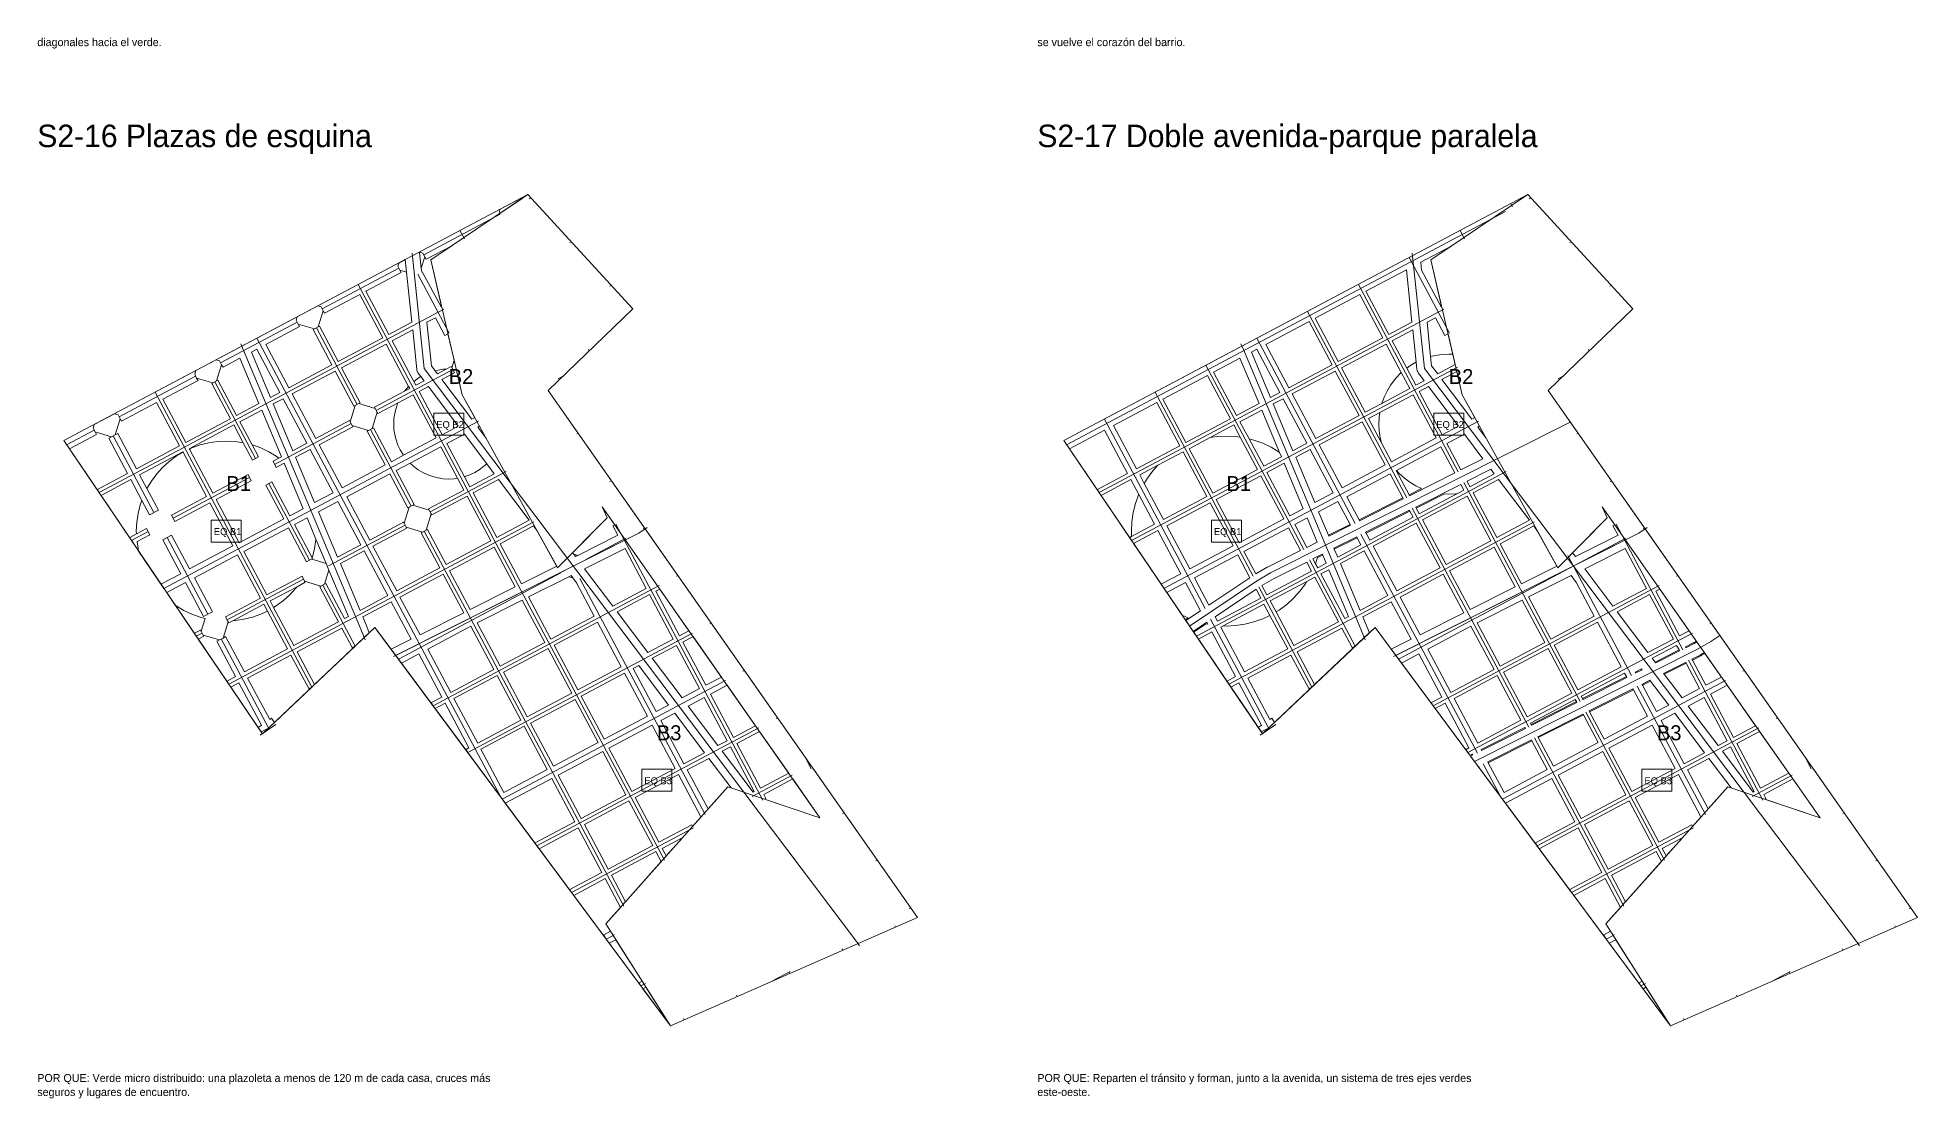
# Model space of a CAD drawing. Header units: metres. Extents: x 3873 to 16340, y -5213 to 3289.
# Drawn here: x 6581 to 10340, y -5213 to -3091 of the extents above; entities that cross this region are included whole.
import ezdxf

# ---------------------------------------------------------------- set-up
doc = ezdxf.new("R2010")
doc.units = ezdxf.units.M
for name, color, linetype, lineweight, plot in [('EQUIPAMIENTO', 5, 'Continuous', 0, False), ('LIMITE-INTERVENCION', 30, 'Continuous', 0, False), ('MANZANAS-PROPUESTAS', 33, 'Continuous', 0, False), ('SECTORES', 1, 'Continuous', 0, False), ('TEXTO', 7, 'Continuous', 0, False), ('VERDE-OBLIGATORIO', 3, 'Continuous', 0, False), ('VERDE-PROPUESTO', 82, 'Continuous', 0, False), ('VIA-BOULEVARD', 30, 'Continuous', 0, False), ('VIA-PRIMARIA', 1, 'Continuous', 0, False), ('VIA-SECUNDARIA', 8, 'Continuous', 0, False), ('VIA-TERCIARIA', 9, 'Continuous', 0, False)]:
    doc.layers.add(name, color=color, linetype=linetype, lineweight=lineweight, plot=plot)

msp = doc.modelspace()

# ---------------------------------------------------------------- linework, layer by layer
at = {"layer": 'EQUIPAMIENTO'}
for points in [[(7372.8, -3885.9), (7432.8, -3885.9), (7432.8, -3841.9), (7372.8, -3841.9), (7372.8, -3885.9)], [(9372.8, -3885.9), (9432.8, -3885.9), (9432.8, -3841.9), (9372.8, -3841.9), (9372.8, -3885.9)], [(6928, -4100), (6988, -4100), (6988, -4056), (6928, -4056), (6928, -4100)], [(8928, -4100), (8988, -4100), (8988, -4056), (8928, -4056), (8928, -4100)], [(7789.1, -4598.5), (7849.1, -4598.5), (7849.1, -4554.5), (7789.1, -4554.5), (7789.1, -4598.5)], [(9789.1, -4598.5), (9849.1, -4598.5), (9849.1, -4554.5), (9789.1, -4554.5), (9789.1, -4598.5)]]:
    msp.add_lwpolyline(points, close=True, dxfattribs=at)
at = {"layer": 'LIMITE-INTERVENCION'}
for points in [[(6633, -3897), (7561, -3405), (7771.2, -3633.6), (7601.5, -3796.8), (8340, -4851), (7846.2, -5067.6), (7255.3, -4270.6), (7030.2, -4483.5), (6633, -3897)], [(8633, -3897), (9561, -3405), (9771.2, -3633.6), (9601.5, -3796.8), (10340, -4851), (9846.2, -5067.6), (9255.3, -4270.6), (9030.2, -4483.5), (8633, -3897)]]:
    msp.add_lwpolyline(points, close=True, dxfattribs=at)
at = {"layer": 'MANZANAS-PROPUESTAS'}
for points in [[(7357.5, -3534.3), (7408.7, -3507.1), (7366.7, -3535.3), (7388.5, -3628.9), (7387.4, -3629.4), (7350, -3559.1), (7348.7, -3559.8), (7347.8, -3552.1), (7354.8, -3529.2), (7357.5, -3534.3)], [(9387.4, -3629.4), (9348.2, -3555.8), (9346.6, -3540.2), (9408.7, -3507.1), (9366.7, -3535.3), (9388.5, -3628.9), (9387.4, -3629.4)], [(7329.1, -3660.4), (7283.2, -3684.8), (7237.2, -3598.3), (7307.6, -3560.9), (7304.9, -3555.8), (7318.5, -3560), (7329.1, -3660.4)], [(9329.1, -3660.4), (9283.2, -3684.8), (9237.2, -3598.3), (9318, -3555.4), (9329.1, -3660.4)], [(7154.5, -3642.3), (7224.9, -3604.9), (7270.9, -3691.4), (7181.7, -3738.8), (7144.3, -3668.4), (7141.8, -3669.7), (7151.8, -3637.2), (7154.5, -3642.3)], [(9270.9, -3691.4), (9181.7, -3738.8), (9135.7, -3652.3), (9224.9, -3604.9), (9270.9, -3691.4)], [(7131.9, -3675), (7169.3, -3745.4), (7082.8, -3791.4), (7036.8, -3704.9), (7104.5, -3668.9), (7101.8, -3663.8), (7134.3, -3673.7), (7131.9, -3675)], [(7339.1, -3754.6), (7339.3, -3755.9), (7339.6, -3757.2), (7340, -3758.5), (7340.6, -3759.7), (7341.3, -3760.9), (7342, -3762), (7347.3, -3769), (7341.7, -3772.4), (7333.1, -3778.7), (7289.8, -3697.2), (7330.7, -3675.4), (7339.1, -3754.6)], [(7407.6, -3749), (7397.9, -3754.1), (7392, -3754.4), (7381.4, -3756), (7376, -3757.3), (7368.5, -3747.3), (7359.3, -3660.3), (7376.3, -3651.2), (7395.2, -3686.6), (7401.3, -3683.4), (7413.6, -3736.1), (7408.9, -3751.4), (7407.6, -3749)], [(9123.3, -3658.9), (9169.3, -3745.4), (9082.8, -3791.4), (9036.8, -3704.9), (9123.3, -3658.9)], [(9337.5, -3740), (9336.8, -3740.4), (9325, -3747.4), (9318.9, -3752), (9289.8, -3697.2), (9330.7, -3675.4), (9337.5, -3740)], [(9359.3, -3660.3), (9376.3, -3651.2), (9395.2, -3686.6), (9401.3, -3683.4), (9410.8, -3724.2), (9402.8, -3723.9), (9389.1, -3724.5), (9375.5, -3726.5), (9366.5, -3728.8), (9359.3, -3660.3)], [(7008.2, -3720.1), (7019.1, -3714.3), (7065.1, -3800.8), (7046.4, -3810.8), (7008.2, -3720.1)], [(7225.7, -3821.6), (7188.3, -3751.2), (7277.4, -3703.8), (7322.6, -3788.7), (7317.8, -3794.1), (7314.5, -3798.4), (7254.5, -3830.4), (7255.8, -3832.8), (7223.2, -3822.9), (7225.7, -3821.6)], [(9008.2, -3720.1), (9019.1, -3714.3), (9065.1, -3800.8), (9046.4, -3810.8), (9008.2, -3720.1)], [(9235.7, -3840.4), (9188.3, -3751.2), (9277.4, -3703.8), (9307.9, -3761.1), (9303.8, -3764.9), (9294.6, -3775), (9286.4, -3786.1), (9279.3, -3797.9), (9273.5, -3810.3), (9269.1, -3822.6), (9235.7, -3840.4)], [(6951.4, -3750.3), (6985.2, -3732.3), (7023.3, -3823), (6978.6, -3846.8), (6941.2, -3776.4), (6938.7, -3777.7), (6948.7, -3745.2), (6951.4, -3750.3)], [(7089.4, -3803.8), (7175.9, -3757.8), (7213.3, -3828.2), (7215.8, -3826.9), (7205.8, -3859.4), (7204.5, -3856.9), (7136.8, -3893), (7089.4, -3803.8)], [(8932.6, -3760.3), (8985.2, -3732.3), (9023.3, -3823), (8978.6, -3846.8), (8932.6, -3760.3)], [(9136.8, -3893), (9089.4, -3803.8), (9175.9, -3757.8), (9223.3, -3846.9), (9136.8, -3893)], [(6928.8, -3783), (6966.2, -3853.4), (6877.1, -3900.8), (6831.1, -3814.3), (6901.4, -3776.8), (6898.7, -3771.8), (6931.3, -3781.7), (6928.8, -3783)], [(8831.1, -3814.3), (8920.2, -3766.9), (8966.2, -3853.4), (8877.1, -3900.8), (8831.1, -3814.3)], [(6748.3, -3858.3), (6818.7, -3820.8), (6864.7, -3907.4), (6778.2, -3953.4), (6740.8, -3883), (6735.7, -3885.7), (6745.6, -3853.2), (6748.3, -3858.3)], [(7051.8, -3823.7), (7071.7, -3813.2), (7119.1, -3902.3), (7091.1, -3917.2), (7051.8, -3823.7)], [(7261, -3842.7), (7301.4, -3821.3), (7301.2, -3821.8), (7297.5, -3831.9), (7294.9, -3842.4), (7293.3, -3853.1), (7292.8, -3863.9), (7293.3, -3874.6), (7294.9, -3885.3), (7297.5, -3895.8), (7301.2, -3905.9), (7305.8, -3915.7), (7311.4, -3925), (7312.4, -3926.4), (7288.3, -3939.3), (7252.2, -3871.5), (7249.8, -3872.8), (7259.7, -3840.3), (7261, -3842.7)], [(8732.2, -3866.9), (8818.7, -3820.8), (8864.7, -3907.4), (8778.2, -3953.4), (8732.2, -3866.9)], [(9051.8, -3823.7), (9071.7, -3813.2), (9119.1, -3902.3), (9091.1, -3917.2), (9051.8, -3823.7)], [(6883.6, -3913.2), (6972.8, -3865.7), (6991.7, -3901.2), (6975.7, -3898.8), (6958, -3898), (6940.4, -3898.8), (6922.9, -3901.4), (6905.8, -3905.7), (6889.1, -3911.7), (6884.1, -3914.1), (6883.6, -3913.2)], [(6985.2, -3859.2), (7028.8, -3836), (7068.1, -3929.5), (7063.1, -3932.1), (7058, -3928.3), (7042.9, -3919.2), (7026.9, -3911.7), (7010.3, -3905.7), (7009.9, -3905.6), (6985.2, -3859.2)], [(7239.9, -3878.1), (7275.9, -3945.8), (7189.4, -3991.8), (7143.4, -3905.3), (7211.1, -3869.3), (7209.8, -3866.9), (7242.3, -3876.8), (7239.9, -3878.1)], [(8972.8, -3865.7), (8985.9, -3890.3), (8976.6, -3888.9), (8958, -3888), (8939.4, -3888.9), (8925.4, -3891), (8972.8, -3865.7)], [(8985.2, -3859.2), (9028.8, -3836), (9064.3, -3920.5), (9063.6, -3920), (9047.6, -3910.4), (9030.7, -3902.4), (9013.2, -3896.2), (9003.6, -3893.8), (8985.2, -3859.2)], [(9229.9, -3859.3), (9275.9, -3945.8), (9189.4, -3991.8), (9143.4, -3905.3), (9229.9, -3859.3)], [(9264.9, -3840.7), (9263.5, -3850.1), (9262.8, -3863.9), (9263.5, -3877.6), (9265.5, -3891.2), (9268, -3901.2), (9242.2, -3852.7), (9264.9, -3840.7)], [(6723.1, -3892.4), (6760.5, -3962.8), (6700.2, -3994.9), (6703.5, -4001), (6644.2, -3913.6), (6698.4, -3884.8), (6695.7, -3879.7), (6728.2, -3889.7), (6723.1, -3892.4)], [(8714.5, -3876.2), (8760.5, -3962.8), (8700.2, -3994.9), (8703.5, -4001), (8644.2, -3913.6), (8714.5, -3876.2)], [(6784.7, -3965.7), (6871.3, -3919.7), (6871.5, -3920.2), (6858, -3928.3), (6843.8, -3938.8), (6830.7, -3950.7), (6818.9, -3963.8), (6808.4, -3978), (6799.3, -3993.1), (6784.7, -3965.7)], [(7125.7, -3914.7), (7171.7, -4001.2), (7134.7, -4020.9), (7096.6, -3930.2), (7125.7, -3914.7)], [(7333.7, -4024.7), (7297.6, -3956.9), (7325.5, -3942.1), (7333, -3948.9), (7341.7, -3955.3), (7351, -3960.9), (7360.7, -3965.5), (7370.9, -3969.1), (7381.4, -3971.7), (7392, -3973.3), (7402.8, -3973.9), (7413.6, -3973.3), (7420.2, -3972.3), (7432.8, -3996), (7362.4, -4033.5), (7363.7, -4035.9), (7331.2, -4026), (7333.7, -4024.7)], [(7493.9, -3963.5), (7445.2, -3989.5), (7434.4, -3969.2), (7434.7, -3969.1), (7444.9, -3965.5), (7454.7, -3960.9), (7463.9, -3955.3), (7472.6, -3948.9), (7478.7, -3943.3), (7493.9, -3963.5)], [(8784.7, -3965.7), (8821.2, -3946.4), (8811.1, -3957.4), (8800, -3972.4), (8793.8, -3982.8), (8784.7, -3965.7)], [(9125.7, -3914.7), (9171.7, -4001.2), (9134.7, -4020.9), (9096.6, -3930.2), (9125.7, -3914.7)], [(6765, -4090.6), (6768.3, -4096.8), (6707.4, -4006.9), (6767.1, -3975.1), (6789.1, -4016.5), (6785.8, -4025.7), (6781.5, -4042.9), (6778.9, -4060.3), (6778, -4078), (6778.3, -4083.6), (6765, -4090.6)], [(7285.3, -3963.5), (7321.3, -4031.2), (7323.7, -4029.9), (7313.8, -4062.4), (7312.5, -4060), (7244.8, -4096), (7198.8, -4009.5), (7285.3, -3963.5)], [(7502.5, -3974.9), (7564, -4056.5), (7499.2, -4091), (7451.8, -4001.8), (7502.5, -3974.9)], [(8767.1, -3975.1), (8782.8, -4004.6), (8782.5, -4005.3), (8776.2, -4022.8), (8771.7, -4040.9), (8768.9, -4059.4), (8768, -4078), (8768.5, -4088.7), (8765, -4090.6), (8768.3, -4096.8), (8707.4, -4006.9), (8767.1, -3975.1)], [(9285.3, -3963.5), (9310.9, -4011.7), (9223.4, -4055.8), (9198.8, -4009.5), (9285.3, -3963.5)], [(9298.2, -3956.6), (9303.8, -3962.8), (9314, -3972.1), (9325, -3980.3), (9336.8, -3987.3), (9348.4, -3992.8), (9323.4, -4005.4), (9297.6, -3956.9), (9298.2, -3956.6)], [(9564, -4056.5), (9499.2, -4091), (9451.8, -4001.8), (9502.5, -3974.9), (9564, -4056.5)], [(7181.1, -4018.9), (7227.1, -4105.4), (7180.6, -4130.1), (7142.5, -4039.4), (7181.1, -4018.9)], [(7369, -4045.8), (7439.4, -4008.4), (7486.8, -4097.6), (7397.6, -4145), (7360.2, -4074.6), (7357.8, -4075.9), (7367.7, -4043.4), (7369, -4045.8)], [(9181.1, -4018.9), (9205.5, -4064.8), (9162.3, -4086.5), (9142.5, -4039.4), (9181.1, -4018.9)], [(9343.7, -4043.5), (9337.5, -4031.9), (9394.1, -4003.4), (9402.8, -4003.9), (9416.5, -4003.2), (9420.5, -4002.6), (9343.7, -4043.5)], [(9486.8, -4097.6), (9397.6, -4145), (9350.2, -4055.8), (9439.4, -4008.4), (9486.8, -4097.6)], [(7731.2, -4067.2), (7741.3, -4086.2), (7660.8, -4126.7), (7652.7, -4124.2), (7650.4, -4121.2), (7719.7, -4051.3), (7709.6, -4029.5), (7734.7, -4065.3), (7731.2, -4067.2)], [(9244.8, -4096), (9237.4, -4082.3), (9325, -4038.2), (9331.3, -4050), (9244.8, -4096)], [(9731.2, -4067.2), (9741.3, -4086.2), (9656.3, -4129), (9650.4, -4121.2), (9719.7, -4051.3), (9709.6, -4029.5), (9734.7, -4065.3), (9731.2, -4067.2)], [(7130.6, -4132.6), (7129.9, -4131.3), (7130.3, -4130.2), (7134.6, -4113.1), (7137.2, -4095.6), (7137.2, -4094), (7157.8, -4143), (7128.9, -4134.2), (7129.1, -4133.4), (7130.6, -4132.6)], [(7347.9, -4081.2), (7385.3, -4151.6), (7298.8, -4197.6), (7251.3, -4108.4), (7319.1, -4072.4), (7317.8, -4069.9), (7350.3, -4079.9), (7347.9, -4081.2)], [(7579.8, -4077.5), (7618.7, -4147.9), (7548.3, -4183.3), (7505.8, -4103.4), (7572.6, -4067.8), (7579.8, -4077.5)], [(9227.1, -4105.4), (9180.6, -4130.1), (9173.9, -4114.2), (9219.6, -4091.3), (9227.1, -4105.4)], [(9298.8, -4197.6), (9251.3, -4108.4), (9337.9, -4062.4), (9385.3, -4151.6), (9298.8, -4197.6)], [(9579.8, -4077.5), (9618.7, -4147.9), (9548.3, -4183.3), (9505.8, -4103.4), (9572.6, -4067.8), (9579.8, -4077.5)], [(7281.1, -4207), (7225.4, -4236.6), (7186.1, -4143.1), (7233.7, -4117.8), (7281.1, -4207)], [(7535.8, -4189.6), (7445.5, -4235), (7404.2, -4157.4), (7493.4, -4109.9), (7535.8, -4189.6)], [(7797.9, -4192.7), (7731.1, -4228.2), (7674.6, -4153.3), (7755.4, -4112.7), (7797.9, -4192.7)], [(9140.6, -4151.4), (9136.2, -4143.2), (9139.8, -4133.1), (9140.3, -4131.1), (9150.7, -4125.9), (9157.6, -4142.4), (9140.6, -4151.4)], [(9281.1, -4207), (9225.4, -4236.6), (9186.1, -4143.1), (9233.7, -4117.8), (9281.1, -4207)], [(9535.8, -4189.6), (9445.5, -4235), (9404.2, -4157.4), (9493.4, -4109.9), (9535.8, -4189.6)], [(9674.6, -4153.3), (9755.4, -4112.7), (9797.9, -4192.7), (9731.1, -4228.2), (9674.6, -4153.3)], [(7154.7, -4183.9), (7163.3, -4155.9), (7202.3, -4248.8), (7194.6, -4253), (7157.1, -4182.6), (7154.7, -4183.9)], [(7305.3, -4209.9), (7391.9, -4163.9), (7433, -4241.3), (7345.4, -4285.4), (7305.3, -4209.9)], [(7658.3, -4181.6), (7693.7, -4248.1), (7607.2, -4294.1), (7562.4, -4209.8), (7642.8, -4169.3), (7651, -4171.8), (7658.3, -4181.6)], [(9093, -4307), (9057.3, -4239.7), (9063.6, -4236), (9078.6, -4224.9), (9092.4, -4212.3), (9104.9, -4198.5), (9116, -4183.5), (9118.8, -4178.9), (9134.8, -4170.4), (9182.2, -4259.5), (9093, -4307)], [(9194.6, -4253), (9147.1, -4163.8), (9163, -4155.4), (9202.3, -4248.8), (9194.6, -4253)], [(9433, -4241.3), (9345.4, -4285.4), (9305.3, -4209.9), (9391.9, -4163.9), (9433, -4241.3)], [(9562.4, -4209.8), (9647.4, -4167), (9658.3, -4181.6), (9693.7, -4248.1), (9607.2, -4294.1), (9562.4, -4209.8)], [(6906.3, -4276), (6894.7, -4282.1), (6898, -4288.3), (6838.8, -4200.9), (6855.8, -4226), (6858, -4227.6), (6873.2, -4236.7), (6889.1, -4244.3), (6905.8, -4250.2), (6915.5, -4252.7), (6907.6, -4278.4), (6906.3, -4276)], [(7144.8, -4189.2), (7182.2, -4259.5), (7093, -4307), (7052.6, -4230.9), (7058, -4227.6), (7072.2, -4217.1), (7085.3, -4205.3), (7097.2, -4192.2), (7099.4, -4189.2), (7116, -4180.4), (7114.7, -4177.9), (7147.2, -4187.9), (7144.8, -4189.2)], [(7851.9, -4294.2), (7801.1, -4321.2), (7739.6, -4239.5), (7804.4, -4205), (7851.9, -4294.2)], [(7864.2, -4287.6), (7816.8, -4198.5), (7824.9, -4194.2), (7883.3, -4277.5), (7864.2, -4287.6)], [(9851.9, -4294.2), (9801.1, -4321.2), (9739.6, -4239.5), (9804.4, -4205), (9851.9, -4294.2)], [(9864.2, -4287.6), (9816.8, -4198.5), (9824.9, -4194.2), (9883.3, -4277.5), (9864.2, -4287.6)], [(6962.9, -4261.8), (6971.2, -4257.3), (6975.7, -4257.1), (6993.1, -4254.5), (7010.3, -4250.2), (7026.9, -4244.3), (7040.4, -4237.9), (7080.7, -4313.5), (6994.1, -4359.5), (6956.7, -4289.2), (6951.6, -4291.9), (6961.6, -4259.3), (6962.9, -4261.8)], [(7244, -4281.3), (7239, -4269.1), (7239, -4269), (7230.8, -4249.5), (7287.7, -4219.3), (7327.6, -4294.4), (7287.8, -4314.4), (7255.3, -4270.6), (7244, -4281.3)], [(7594.8, -4300.7), (7505.6, -4348.1), (7459.6, -4261.5), (7459.9, -4261.4), (7549.9, -4216.1), (7594.8, -4300.7)], [(8994.1, -4359.5), (8946.7, -4270.4), (8951.8, -4267.7), (8958, -4268), (8976.6, -4267.1), (8995.1, -4264.3), (9013.2, -4259.8), (9030.7, -4253.5), (9045.1, -4246.7), (9080.7, -4313.5), (8994.1, -4359.5)], [(9244, -4281.3), (9239, -4269.1), (9239, -4269), (9230.8, -4249.5), (9287.7, -4219.3), (9327.6, -4294.4), (9287.8, -4314.4), (9255.3, -4270.6), (9244, -4281.3)], [(9459.9, -4261.4), (9549.9, -4216.1), (9594.8, -4300.7), (9505.6, -4348.1), (9459.6, -4261.5), (9459.9, -4261.4)], [(7099.6, -4319.3), (7188.8, -4271.9), (7209.7, -4311.2), (7215.8, -4307.9), (7134.5, -4384.9), (7099.6, -4319.3)], [(7360.7, -4314.1), (7447.2, -4268.1), (7493.3, -4354.6), (7406.7, -4400.6), (7360.7, -4314.1)], [(7747.7, -4349.6), (7661.1, -4395.6), (7613.7, -4306.4), (7700.3, -4260.4), (7747.7, -4349.6)], [(8929.1, -4279.7), (8976.5, -4368.9), (8959.6, -4377.9), (8962.9, -4384.1), (8902, -4294.2), (8929.1, -4279.7)], [(9099.6, -4319.3), (9188.8, -4271.9), (9209.7, -4311.2), (9215.8, -4307.9), (9134.5, -4384.9), (9099.6, -4319.3)], [(9447.2, -4268.1), (9493.3, -4354.6), (9406.7, -4400.6), (9360.7, -4314.1), (9447.2, -4268.1)], [(9747.7, -4349.6), (9661.1, -4395.6), (9613.7, -4306.4), (9700.3, -4260.4), (9747.7, -4349.6)], [(6912.9, -4288.3), (6911.6, -4285.9), (6944.1, -4295.8), (6939.1, -4298.5), (6976.5, -4368.9), (6959.6, -4377.9), (6962.9, -4384.1), (6902, -4294.2), (6912.9, -4288.3)], [(7559.6, -4449.6), (7512.2, -4360.4), (7601.4, -4313), (7648.8, -4402.2), (7559.6, -4449.6)], [(7904.4, -4393.1), (7869.4, -4411.7), (7809.7, -4332.5), (7858.4, -4306.6), (7904.4, -4393.1)], [(7916.8, -4386.5), (7870.8, -4300), (7891.4, -4289), (7948, -4369.9), (7916.8, -4386.5)], [(9648.8, -4402.2), (9559.6, -4449.6), (9512.2, -4360.4), (9601.4, -4313), (9648.8, -4402.2)], [(9863.4, -4315.8), (9815.3, -4340), (9809.7, -4332.5), (9858.4, -4306.6), (9863.4, -4315.8)], [(9916.8, -4386.5), (9890, -4336), (9906.6, -4327.6), (9907.4, -4327.2), (9915, -4322.8), (9948, -4369.9), (9916.8, -4386.5)], [(7048.7, -4452.5), (7044.9, -4455.1), (7000.7, -4371.9), (7087.2, -4325.9), (7123, -4393.2), (7129.2, -4389.9), (7054.2, -4460.8), (7048.7, -4452.5)], [(7343.1, -4323.5), (7389.1, -4410), (7368.2, -4421.1), (7371.5, -4427.3), (7308.2, -4342), (7343.1, -4323.5)], [(7842.6, -4426), (7817.9, -4439.1), (7771.9, -4352.6), (7782.9, -4346.8), (7842.6, -4426)], [(9048.7, -4452.5), (9044.9, -4455.1), (9000.7, -4371.9), (9087.2, -4325.9), (9123, -4393.2), (9129.2, -4389.9), (9054.2, -4460.8), (9048.7, -4452.5)], [(9343.1, -4323.5), (9389.1, -4410), (9368.2, -4421.1), (9371.5, -4427.3), (9308.2, -4342), (9343.1, -4323.5)], [(9904.4, -4393.1), (9869.4, -4411.7), (9833.7, -4364.3), (9877.4, -4342.3), (9904.4, -4393.1)], [(6983, -4381.3), (7028.2, -4466.2), (7021.5, -4470.7), (6966.8, -4389.9), (6983, -4381.3)], [(7413.3, -4413), (7499.8, -4367), (7547.2, -4456.2), (7460.7, -4502.2), (7413.3, -4413)], [(7800.3, -4448.5), (7713.7, -4494.5), (7667.7, -4408), (7754.2, -4362), (7800.3, -4448.5)], [(7972.2, -4490.7), (7926.2, -4404.2), (7959.6, -4386.4), (8016.3, -4467.3), (7972.2, -4490.7)], [(8983, -4381.3), (9028.2, -4466.2), (9021.5, -4470.7), (8966.8, -4389.9), (8983, -4381.3)], [(9547.2, -4456.2), (9460.7, -4502.2), (9413.3, -4413), (9499.8, -4367), (9547.2, -4456.2)], [(9757.9, -4368.9), (9670.4, -4413), (9667.7, -4408), (9754.2, -4362), (9757.9, -4368.9)], [(9800.3, -4448.5), (9713.7, -4494.5), (9684.5, -4439.4), (9772, -4395.4), (9800.3, -4448.5)], [(9842.6, -4426), (9817.9, -4439.1), (9789.9, -4386.4), (9806.5, -4378.1), (9842.6, -4426)], [(9972.2, -4490.7), (9926.2, -4404.2), (9959.6, -4386.4), (10016.3, -4467.3), (9972.2, -4490.7)], [(7395.6, -4422.4), (7443.1, -4511.6), (7437.5, -4514.6), (7440.7, -4520.7), (7375.7, -4433), (7395.6, -4422.4)], [(7612.2, -4548.5), (7566.2, -4462), (7655.4, -4414.6), (7701.4, -4501.1), (7612.2, -4548.5)], [(7959.8, -4497.3), (7941.3, -4507.1), (7881.6, -4427.9), (7913.8, -4410.8), (7959.8, -4497.3)], [(9395.6, -4422.4), (9443.1, -4511.6), (9437.5, -4514.6), (9440.7, -4520.7), (9375.7, -4433), (9395.6, -4422.4)], [(9657.9, -4419.2), (9567.6, -4464.7), (9566.2, -4462), (9655.4, -4414.6), (9657.9, -4419.2)], [(9959.8, -4497.3), (9941.3, -4507.1), (9881.6, -4427.9), (9913.8, -4410.8), (9959.8, -4497.3)], [(7467.3, -4514.5), (7553.8, -4468.5), (7599.8, -4555.1), (7513.3, -4601.1), (7467.3, -4514.5)], [(7855.7, -4552.7), (7769.1, -4598.7), (7723.1, -4512.2), (7809.6, -4466.2), (7855.7, -4552.7)], [(7914.5, -4521.4), (7873.3, -4543.3), (7827.3, -4456.8), (7854.8, -4442.2), (7914.5, -4521.4)], [(9701.4, -4501.1), (9612.2, -4548.5), (9581.7, -4491.2), (9671.9, -4445.7), (9701.4, -4501.1)], [(9855.7, -4552.7), (9769.1, -4598.7), (9723.1, -4512.2), (9809.6, -4466.2), (9855.7, -4552.7)], [(9914.5, -4521.4), (9873.3, -4543.3), (9827.3, -4456.8), (9854.8, -4442.2), (9914.5, -4521.4)], [(7949.9, -4518.4), (7966.4, -4509.7), (8013.8, -4598.8), (8011.4, -4600.1), (7949.9, -4518.4)], [(8026.2, -4592.3), (7978.8, -4503.1), (8024.4, -4478.8), (8082.7, -4562.2), (8026.2, -4592.3)], [(9481.6, -4541.5), (9569.2, -4497.5), (9599.8, -4555.1), (9513.3, -4601.1), (9481.6, -4541.5)], [(9949.9, -4518.4), (9966.4, -4509.7), (10013.8, -4598.8), (10011.4, -4600.1), (9949.9, -4518.4)], [(10026.2, -4592.3), (9978.8, -4503.1), (10024.4, -4478.8), (10082.7, -4562.2), (10026.2, -4592.3)], [(7756.8, -4605.3), (7667.6, -4652.7), (7621.6, -4566.2), (7710.8, -4518.7), (7756.8, -4605.3)], [(7879.9, -4555.7), (7923.1, -4532.7), (7967.4, -4591.6), (7961, -4589.4), (7921.5, -4633.9), (7879.9, -4555.7)], [(9756.8, -4605.3), (9667.6, -4652.7), (9621.6, -4566.2), (9710.8, -4518.7), (9756.8, -4605.3)], [(9879.9, -4555.7), (9923.1, -4532.7), (9967.4, -4591.6), (9961, -4589.4), (9921.5, -4633.9), (9879.9, -4555.7)], [(7609.2, -4572.7), (7655.2, -4659.3), (7576, -4701.4), (7579.3, -4707.6), (7516, -4622.3), (7609.2, -4572.7)], [(7888.7, -4665.4), (7823.1, -4700.2), (7775.7, -4611.1), (7862.2, -4565), (7907.1, -4649.3), (7908.3, -4648.7), (7890.5, -4668.7), (7888.7, -4665.4)], [(8037.1, -4612.8), (8032.8, -4604.6), (8090.8, -4573.7), (8145.3, -4651.5), (8034.6, -4614.2), (8037.1, -4612.8)], [(9609.2, -4572.7), (9655.2, -4659.3), (9576, -4701.4), (9579.3, -4707.6), (9516, -4622.3), (9609.2, -4572.7)], [(9888.7, -4665.4), (9823.1, -4700.2), (9775.7, -4611.1), (9862.2, -4565), (9907.1, -4649.3), (9908.3, -4648.7), (9890.5, -4668.7), (9888.7, -4665.4)], [(10037.1, -4612.8), (10032.8, -4604.6), (10090.8, -4573.7), (10145.3, -4651.5), (10034.6, -4614.2), (10037.1, -4612.8)], [(7763.3, -4617.6), (7810.8, -4706.8), (7721.6, -4754.2), (7674.2, -4665), (7763.3, -4617.6)], [(9763.3, -4617.6), (9810.8, -4706.8), (9721.6, -4754.2), (9674.2, -4665), (9763.3, -4617.6)], [(7661.8, -4671.6), (7709.2, -4760.8), (7645.2, -4794.8), (7648.5, -4801), (7583.5, -4713.3), (7661.8, -4671.6)], [(7829.7, -4712.6), (7871, -4690.6), (7837.8, -4727.9), (7829.7, -4712.6)], [(9661.8, -4671.6), (9709.2, -4760.8), (9645.2, -4794.8), (9648.5, -4801), (9583.5, -4713.3), (9661.8, -4671.6)], [(9829.7, -4712.6), (9871, -4690.6), (9837.8, -4727.9), (9829.7, -4712.6)], [(7728.1, -4766.6), (7817.3, -4719.2), (7827.9, -4739.1), (7756.3, -4819.6), (7728.1, -4766.6)], [(9728.1, -4766.6), (9817.3, -4719.2), (9827.9, -4739.1), (9756.3, -4819.6), (9728.1, -4766.6)], [(7713.1, -4885.6), (7717.8, -4894.4), (7652.7, -4806.7), (7715.8, -4773.2), (7746.4, -4830.7), (7717, -4863.8), (7726.3, -4878.5), (7713.1, -4885.6)], [(9713.1, -4885.6), (9717.8, -4894.4), (9652.7, -4806.7), (9715.8, -4773.2), (9746.4, -4830.7), (9717, -4863.8), (9726.3, -4878.5), (9713.1, -4885.6)], [(7783.8, -4981.6), (7787.1, -4987.8), (7723.8, -4902.5), (7737.1, -4895.5), (7789.7, -4978.5), (7783.8, -4981.6)], [(9783.8, -4981.6), (9787.1, -4987.8), (9723.8, -4902.5), (9737.1, -4895.5), (9789.7, -4978.5), (9783.8, -4981.6)], [(7791.3, -4993.5), (7797.2, -4990.3), (7846.2, -5067.6), (7791.3, -4993.5)], [(9791.3, -4993.5), (9797.2, -4990.3), (9846.2, -5067.6), (9791.3, -4993.5)]]:
    msp.add_lwpolyline(points, close=True, dxfattribs=at)
at = {"layer": 'SECTORES'}
for points in [[(6989.1, -3708.2), (7561, -3405), (7771.2, -3633.6), (7601.5, -3796.8), (7795.5, -4073.7), (7783, -4082), (7296.9, -4326.6), (7255.3, -4270.6), (7233.9, -4290.8), (7227, -4274), (6992, -3715), (6989.1, -3708.2)], [(8989.1, -3708.2), (9561, -3405), (9771.2, -3633.6), (9601.5, -3796.8), (9795.5, -4073.7), (9783, -4082), (9296.9, -4326.6), (9255.3, -4270.6), (9233.9, -4290.8), (9227, -4274), (8992, -3715), (8989.1, -3708.2)], [(7030.2, -4483.5), (7030, -4483.1), (6633, -3897), (6989.1, -3708.2), (6992, -3715), (7227, -4274), (7233.9, -4290.8), (7032.1, -4481.7), (7030.2, -4483.5)], [(9030.2, -4483.5), (9030, -4483.1), (8633, -3897), (8989.1, -3708.2), (8992, -3715), (9227, -4274), (9233.9, -4290.8), (9032.1, -4481.7), (9030.2, -4483.5)], [(7795.5, -4073.7), (8340, -4851), (7846.2, -5067.6), (7296.9, -4326.6), (7783, -4082), (7795.5, -4073.7)], [(9795.5, -4073.7), (10340, -4851), (9846.2, -5067.6), (9296.9, -4326.6), (9783, -4082), (9795.5, -4073.7)]]:
    msp.add_lwpolyline(points, close=True, dxfattribs=at)
at = {"layer": 'VERDE-OBLIGATORIO'}
for points in [[(8145.3, -4651.5), (7709.6, -4029.5), (7719.7, -4051.3), (7620.6, -4151.3), (7429.8, -3805.7), (7366.7, -3535.3), (7561, -3405), (7771.2, -3633.6), (7601.5, -3796.8), (8340, -4851), (7846.2, -5067.6), (7717, -4863.8), (7961, -4589.4), (8145.3, -4651.5)], [(10145.3, -4651.5), (9709.6, -4029.5), (9719.7, -4051.3), (9620.6, -4151.3), (9429.8, -3805.7), (9366.7, -3535.3), (9561, -3405), (9771.2, -3633.6), (9601.5, -3796.8), (10340, -4851), (9846.2, -5067.6), (9717, -4863.8), (9961, -4589.4), (10145.3, -4651.5)]]:
    msp.add_lwpolyline(points, close=True, dxfattribs=at)
at = {"layer": 'VERDE-PROPUESTO'}
for points in [[(7504, -3440.3), (7505.9, -3434.2), (7547.9, -3411.9), (7549.8, -3412.5), (7505.1, -3442.5), (7504, -3440.3)], [(7350.9, -3521.8), (7354.8, -3529.2), (7347.8, -3552.1), (7344.5, -3520.5), (7342.9, -3520.6), (7344.5, -3519.8), (7350.9, -3521.8)], [(7318.5, -3560), (7304.9, -3555.8), (7300.9, -3548.3), (7302.9, -3541.8), (7315.9, -3535), (7318.5, -3560)], [(7147.8, -3629.7), (7151.8, -3637.2), (7141.8, -3669.7), (7134.3, -3673.7), (7101.8, -3663.8), (7097.8, -3656.3), (7099.9, -3649.4), (7141, -3627.7), (7147.8, -3629.7)], [(6944.7, -3737.7), (6948.7, -3745.2), (6938.7, -3777.7), (6931.3, -3781.7), (6898.7, -3771.8), (6894.8, -3764.3), (6897, -3757.1), (6937.6, -3735.5), (6944.7, -3737.7)], [(7392, -3754.4), (7397.9, -3754.1), (7380.6, -3763.3), (7376, -3757.3), (7381.4, -3756), (7392, -3754.4)], [(7448.8, -3853.9), (7389.1, -3774.6), (7414.2, -3761.3), (7408.9, -3751.4), (7413.6, -3736.1), (7429.8, -3805.7), (7454.7, -3850.8), (7448.8, -3853.9)], [(9336.8, -3740.4), (9337.5, -3740), (9339.1, -3754.6), (9339.3, -3755.9), (9339.6, -3757.2), (9340, -3758.5), (9340.6, -3759.7), (9341.3, -3760.9), (9342, -3762), (9353.8, -3777.6), (9337.2, -3786.4), (9318.9, -3752), (9325, -3747.4), (9336.8, -3740.4)], [(9389.1, -3724.5), (9402.8, -3723.9), (9410.8, -3724.2), (9415.6, -3744.7), (9380.6, -3763.3), (9368.5, -3747.3), (9366.5, -3728.8), (9375.5, -3726.5), (9389.1, -3724.5)], [(9448.8, -3853.9), (9389.1, -3774.6), (9418.9, -3758.8), (9429.8, -3805.7), (9454.7, -3850.8), (9448.8, -3853.9)], [(7322.6, -3788.7), (7324.9, -3793), (7314.5, -3798.4), (7317.8, -3794.1), (7322.6, -3788.7)], [(7347.3, -3769), (7353.8, -3777.6), (7337.2, -3786.4), (7333.1, -3778.7), (7341.7, -3772.4), (7347.3, -3769)], [(7362.3, -3788.9), (7422, -3868.1), (7389.8, -3885.3), (7343.8, -3798.7), (7362.3, -3788.9)], [(9279.3, -3797.9), (9286.4, -3786.1), (9294.6, -3775), (9303.8, -3764.9), (9307.9, -3761.1), (9324.9, -3793), (9269.1, -3822.6), (9273.5, -3810.3), (9279.3, -3797.9)], [(9422, -3868.1), (9389.8, -3885.3), (9343.8, -3798.7), (9362.3, -3788.9), (9422, -3868.1)], [(7223.2, -3822.9), (7255.8, -3832.8), (7259.7, -3840.3), (7249.8, -3872.8), (7242.3, -3876.8), (7209.8, -3866.9), (7205.8, -3859.4), (7215.8, -3826.9), (7223.2, -3822.9)], [(7305.8, -3915.7), (7301.2, -3905.9), (7297.5, -3895.8), (7294.9, -3885.3), (7293.3, -3874.6), (7292.8, -3863.9), (7293.3, -3853.1), (7294.9, -3842.4), (7297.5, -3831.9), (7301.2, -3821.8), (7301.4, -3821.3), (7331.4, -3805.3), (7377.4, -3891.8), (7312.4, -3926.4), (7311.4, -3925), (7305.8, -3915.7)], [(9263.5, -3877.6), (9262.8, -3863.9), (9263.5, -3850.1), (9264.9, -3840.7), (9331.4, -3805.3), (9377.4, -3891.8), (9288.3, -3939.3), (9268, -3901.2), (9265.5, -3891.2), (9263.5, -3877.6)], [(6734.1, -3843.4), (6741.6, -3845.7), (6745.6, -3853.2), (6735.7, -3885.7), (6728.2, -3889.7), (6695.7, -3879.7), (6691.7, -3872.3), (6694, -3864.7), (6734.1, -3843.4)], [(7461, -3870), (7464.4, -3868.3), (7477.1, -3891.3), (7461, -3870)], [(9461, -3870), (9464.4, -3868.3), (9477.1, -3891.3), (9461, -3870)], [(6905.8, -3905.7), (6922.9, -3901.4), (6940.4, -3898.8), (6958, -3898), (6975.7, -3898.8), (6991.7, -3901.2), (7010.2, -3936.1), (7022.6, -3929.6), (7009.9, -3905.6), (7010.3, -3905.7), (7026.9, -3911.7), (7042.9, -3919.2), (7058, -3928.3), (7063.1, -3932.1), (7051.4, -3938.4), (7058, -3950.7), (7073.5, -3942.4), (7111.7, -4033.2), (7085.2, -4047.2), (7049.2, -3979.5), (7036.8, -3986.1), (7072.8, -4053.8), (6983.6, -4101.2), (6937.6, -4014.7), (7008, -3977.3), (7001.4, -3964.9), (6931.1, -4002.3), (6884.1, -3914.1), (6889.1, -3911.7), (6905.8, -3905.7)], [(7402.8, -3973.9), (7392, -3973.3), (7381.4, -3971.7), (7370.9, -3969.1), (7360.7, -3965.5), (7351, -3960.9), (7341.7, -3955.3), (7333, -3948.9), (7325.5, -3942.1), (7386.8, -3909.5), (7420.2, -3972.3), (7413.6, -3973.3), (7402.8, -3973.9)], [(7463.9, -3955.3), (7454.7, -3960.9), (7444.9, -3965.5), (7434.7, -3969.1), (7434.4, -3969.2), (7399.2, -3902.9), (7434.2, -3884.3), (7478.7, -3943.3), (7472.6, -3948.9), (7463.9, -3955.3)], [(8958, -3888), (8976.6, -3888.9), (8985.9, -3890.3), (9020.2, -3954.9), (8931.1, -4002.3), (8883.6, -3913.2), (8925.4, -3891), (8939.4, -3888.9), (8958, -3888)], [(9030.7, -3902.4), (9047.6, -3910.4), (9063.6, -3920), (9064.3, -3920.5), (9068.1, -3929.5), (9032.6, -3948.4), (9003.6, -3893.8), (9013.2, -3896.2), (9030.7, -3902.4)], [(9336.8, -3987.3), (9325, -3980.3), (9314, -3972.1), (9303.8, -3962.8), (9298.2, -3956.6), (9386.8, -3909.5), (9414.6, -3961.8), (9324.4, -4007.2), (9323.4, -4005.4), (9348.4, -3992.8), (9336.8, -3987.3)], [(9471.2, -3933.3), (9427.1, -3955.5), (9399.2, -3902.9), (9434.2, -3884.3), (9471.2, -3933.3)], [(6781.5, -4113.1), (6779.4, -4098.9), (6804.9, -4085.3), (6798.4, -4072.9), (6778.3, -4083.6), (6778, -4078), (6778.9, -4060.3), (6781.5, -4042.9), (6785.8, -4025.7), (6789.1, -4016.5), (6804.5, -4045.5), (6822.2, -4036.1), (6799.3, -3993.1), (6808.4, -3978), (6818.9, -3963.8), (6830.7, -3950.7), (6843.8, -3938.8), (6858, -3928.3), (6871.5, -3920.2), (6918.7, -4008.9), (6848.3, -4046.3), (6854.9, -4058.7), (6925.3, -4021.3), (6971.3, -4107.8), (6884.7, -4153.8), (6848.7, -4086.1), (6831.1, -4095.5), (6867.1, -4163.2), (6828.5, -4183.7), (6833.2, -4192.6), (6782.7, -4118.1), (6781.5, -4113.1)], [(8811.1, -3957.4), (8821.2, -3946.4), (8871.3, -3919.7), (8918.7, -4008.9), (8832.2, -4054.9), (8793.8, -3982.8), (8800, -3972.4), (8811.1, -3957.4)], [(9073.5, -3942.4), (9111.7, -4033.2), (9085.2, -4047.2), (9039.2, -3960.7), (9073.5, -3942.4)], [(9026.8, -3967.3), (9072.8, -4053.8), (8983.6, -4101.2), (8937.6, -4014.7), (9026.8, -3967.3)], [(9402.8, -4003.9), (9394.1, -4003.4), (9337.5, -4031.9), (9336.6, -4030.1), (9426.8, -3984.7), (9432.8, -3996), (9420.5, -4002.6), (9416.5, -4003.2), (9402.8, -4003.9)], [(9493.9, -3963.5), (9445.2, -3989.5), (9439.3, -3978.4), (9487.1, -3954.4), (9493.9, -3963.5)], [(8768.9, -4059.4), (8771.7, -4040.9), (8776.2, -4022.8), (8782.5, -4005.3), (8782.8, -4004.6), (8814.5, -4064.3), (8768.5, -4088.7), (8768, -4078), (8768.9, -4059.4)], [(8971.3, -4107.8), (8884.7, -4153.8), (8838.7, -4067.3), (8925.3, -4021.3), (8971.3, -4107.8)], [(9311.9, -4013.5), (9224.3, -4057.5), (9223.4, -4055.8), (9310.9, -4011.7), (9311.9, -4013.5)], [(7134.6, -4113.1), (7130.3, -4130.2), (7129.9, -4131.3), (7094.6, -4064.9), (7119.4, -4051.7), (7137.2, -4094), (7137.2, -4095.6), (7134.6, -4113.1)], [(7331.2, -4026), (7363.7, -4035.9), (7367.7, -4043.4), (7357.8, -4075.9), (7350.3, -4079.9), (7317.8, -4069.9), (7313.8, -4062.4), (7323.7, -4029.9), (7331.2, -4026)], [(9119.4, -4051.7), (9139.8, -4100.1), (9118.9, -4110.6), (9094.6, -4064.9), (9119.4, -4051.7)], [(9236.5, -4080.5), (9324.1, -4036.4), (9325, -4038.2), (9237.4, -4082.3), (9236.5, -4080.5)], [(7157.8, -4143), (7163.3, -4155.9), (7154.7, -4183.9), (7147.2, -4187.9), (7114.7, -4177.9), (7109.4, -4168), (7039, -4205.4), (6993, -4118.9), (7082.2, -4071.5), (7118.2, -4139.2), (7129.1, -4133.4), (7128.9, -4134.2), (7157.8, -4143)], [(8772.3, -4102.6), (8821.1, -4076.7), (8867.1, -4163.2), (8828.5, -4183.7), (8833.2, -4192.6), (8830.9, -4189.1), (8772.3, -4102.6)], [(9106.4, -4116.9), (9040.3, -4150.1), (9039.6, -4150.5), (9016.9, -4163.8), (8993, -4118.9), (9082.2, -4071.5), (9106.4, -4116.9)], [(9206.4, -4066.5), (9163.1, -4088.4), (9162.3, -4086.5), (9205.5, -4064.8), (9206.4, -4066.5)], [(9173.2, -4112.4), (9218.6, -4089.5), (9219.6, -4091.3), (9173.9, -4114.2), (9173.2, -4112.4)], [(6855.8, -4226), (6838.8, -4200.9), (6876.5, -4180.9), (6912.5, -4248.6), (6930.2, -4239.2), (6894.1, -4171.5), (6980.7, -4125.5), (7026.7, -4212), (6956.3, -4249.4), (6961.6, -4259.3), (6951.6, -4291.9), (6944.1, -4295.8), (6911.6, -4285.9), (6907.6, -4278.4), (6915.5, -4252.7), (6905.8, -4250.2), (6889.1, -4244.3), (6873.2, -4236.7), (6858, -4227.6), (6855.8, -4226)], [(7656.3, -4129), (7652.7, -4124.2), (7660.8, -4126.7), (7656.3, -4129)], [(8923.2, -4226.1), (8894.1, -4171.5), (8980.7, -4125.5), (9005, -4171.2), (8923.2, -4226.1)], [(9139.8, -4133.1), (9136.2, -4143.2), (9131.1, -4133.6), (9149.9, -4124.1), (9150.7, -4125.9), (9140.3, -4131.1), (9139.8, -4133.1)], [(7647.4, -4167), (7651, -4171.8), (7642.8, -4169.3), (7647.4, -4167)], [(9039, -4205.4), (9029.1, -4186.7), (9052.3, -4173.2), (9118.6, -4139.9), (9128.2, -4158), (9039, -4205.4)], [(7085.3, -4205.3), (7072.2, -4217.1), (7058, -4227.6), (7052.6, -4230.9), (7045.6, -4217.8), (7099.4, -4189.2), (7097.2, -4192.2), (7085.3, -4205.3)], [(8881.4, -4251.7), (8869.3, -4246), (8838.8, -4200.9), (8876.5, -4180.9), (8906.5, -4237.2), (8906.6, -4237.2), (8876.9, -4257.1), (8875.8, -4255.4), (8881.4, -4251.7)], [(8935.4, -4249.2), (8935.3, -4249.2), (9017.3, -4194.3), (9026.7, -4212), (8940.1, -4258), (8935.4, -4249.2)], [(9104.9, -4198.5), (9092.4, -4212.3), (9078.6, -4224.9), (9063.6, -4236), (9057.3, -4239.7), (9045.6, -4217.8), (9118.8, -4178.9), (9116, -4183.5), (9104.9, -4198.5)], [(7010.3, -4250.2), (6993.1, -4254.5), (6975.7, -4257.1), (6971.2, -4257.3), (7033.2, -4224.4), (7040.4, -4237.9), (7026.9, -4244.3), (7010.3, -4250.2)], [(9013.2, -4259.8), (8995.1, -4264.3), (8976.6, -4267.1), (8958, -4268), (8951.8, -4267.7), (9033.2, -4224.4), (9045.1, -4246.7), (9030.7, -4253.5), (9013.2, -4259.8)], [(8892.6, -4280.3), (8891.4, -4278.6), (8918.7, -4260.3), (8920.8, -4264.3), (8917.6, -4263.5), (8892.6, -4280.3)], [(9864.3, -4317.6), (9816.6, -4341.6), (9815.3, -4340), (9863.4, -4315.8), (9864.3, -4317.6)], [(9897.8, -4298.1), (9898.9, -4299.8), (9893.7, -4302.8), (9876.8, -4311.3), (9875.9, -4309.5), (9892.7, -4301.1), (9897.8, -4298.1)], [(9907.4, -4327.2), (9906.6, -4327.6), (9890, -4336), (9889, -4334.3), (9905.7, -4325.9), (9906.4, -4325.5), (9913.9, -4321.2), (9915, -4322.8), (9907.4, -4327.2)], [(9789.3, -4355.3), (9776.7, -4361.7), (9775.8, -4359.9), (9788.1, -4353.7), (9789.3, -4355.3)], [(9832.5, -4362.7), (9876.5, -4340.6), (9877.4, -4342.3), (9833.7, -4364.3), (9832.5, -4362.7)], [(9758.9, -4370.7), (9671.3, -4414.7), (9670.4, -4413), (9757.9, -4368.9), (9758.9, -4370.7)], [(9683.5, -4437.7), (9771.1, -4393.6), (9772, -4395.4), (9684.5, -4439.4), (9683.5, -4437.7)], [(9788.9, -4384.6), (9805.2, -4376.4), (9806.5, -4378.1), (9789.9, -4386.4), (9788.9, -4384.6)], [(9658.8, -4421), (9568.6, -4466.4), (9567.6, -4464.7), (9657.9, -4419.2), (9658.8, -4421)], [(9556, -4472.7), (9468.5, -4516.8), (9467.5, -4515), (9555.1, -4471), (9556, -4472.7)], [(9580.8, -4489.4), (9671, -4444), (9671.9, -4445.7), (9581.7, -4491.2), (9580.8, -4489.4)], [(9480.7, -4539.7), (9568.3, -4495.7), (9569.2, -4497.5), (9481.6, -4541.5), (9480.7, -4539.7)], [(9449.7, -4524), (9450.6, -4525.8), (9448.2, -4527), (9447.3, -4525.2), (9449.7, -4524)], [(9461.9, -4549.2), (9462.8, -4548.7), (9463.8, -4550.5), (9463.1, -4550.8), (9461.9, -4549.2)]]:
    msp.add_lwpolyline(points, close=True, dxfattribs=at)
at = {"layer": 'VIA-BOULEVARD'}
for points in [[(6987.1, -3703.6), (6992, -3715), (7227, -4274), (7235.9, -4295.8)], [(8987.1, -3703.6), (8992, -3715), (9227, -4274), (9235.9, -4295.8)], [(8884.2, -4267.9), (9018.3, -4178), (9046.1, -4161.7), (9645.8, -3860)], [(9454, -4538.6), (9899.9, -4314.3), (9926.6, -4298.8), (9944.7, -4286.7)]]:
    msp.add_lwpolyline(points, dxfattribs=at)
at = {"layer": 'VIA-PRIMARIA'}
for points in [[(7329.6, -3522), (7354, -3753), (8218, -4899), (8224.1, -4907.3)], [(9329.6, -3522), (9354, -3753), (10218, -4899), (10224.1, -4907.3)], [(7292.3, -4328.9), (7783, -4082), (7799.7, -4071)], [(9292.3, -4328.9), (9783, -4082), (9799.7, -4071)], [(7025.8, -4485.9), (7057.1, -4465)], [(9025.8, -4485.9), (9057.1, -4465)]]:
    msp.add_lwpolyline(points, dxfattribs=at)
at = {"layer": 'VIA-SECUNDARIA'}
for points in [[(7564.3, -3413.1), (7567.1, -3411.6)], [(9564.3, -3413.1), (9567.1, -3411.6)], [(7352.9, -3525.5), (7506, -3444.1)], [(8638.6, -3905.3), (9516.2, -3438.6)], [(9404, -3682), (9323.7, -3530.8)], [(7149.8, -3633.5), (7302.9, -3552.1)], [(7404, -3682), (7341.2, -3563.8)], [(6946.7, -3741.5), (7099.8, -3660)], [(7506.2, -4609), (7018.8, -3692.4)], [(9215.8, -4062.9), (9018.8, -3692.4)], [(6743.6, -3849.4), (6896.7, -3768)], [(7621.5, -3773.4), (7631.2, -3768.2)], [(9621.5, -3773.4), (9631.2, -3768.2)], [(6833.2, -4192.6), (7462.2, -3858.1)], [(8915.3, -4232.6), (8714, -3854)], [(8833.2, -4192.6), (9462.2, -3858.1)], [(6638.6, -3905.3), (6693.7, -3876)], [(6813.3, -4040.8), (6731.9, -3887.7)], [(6921.3, -4243.9), (6839.9, -4090.8)], [(7676.8, -4134.7), (7757.1, -4092.1)], [(7791.8, -4073.6), (7794.4, -4072.2)], [(9460, -4522.2), (9227.1, -4084.1)], [(9302.2, -4333.9), (9757.1, -4092.1)], [(9791.8, -4073.6), (9794.4, -4072.2)], [(9768.3, -4367), (9640.6, -4126.9)], [(7302.2, -4333.9), (7626.8, -4161.3)], [(7915.9, -4644.7), (7665.1, -4173)], [(9042.5, -4471.8), (8926.6, -4253.9)], [(7042.5, -4471.8), (6947.9, -4293.8)], [(7991.2, -4358.3), (7993.9, -4356.9)], [(9991.2, -4358.3), (9993.9, -4356.9)], [(7510, -4614.2), (7956.5, -4376.8)], [(9510, -4614.2), (9956.5, -4376.8)], [(9915.9, -4644.7), (9779.5, -4388.2)], [(7027.7, -4479.8), (7042.2, -4472.2)], [(9027.7, -4479.8), (9042.2, -4472.2)], [(9506.2, -4609), (9471.3, -4543.4)], [(8190.6, -4643), (8193.3, -4641.6)], [(10190.6, -4643), (10193.3, -4641.6)], [(7717.8, -4894.4), (7734.4, -4885.6)], [(9717.8, -4894.4), (9734.4, -4885.6)], [(8085.1, -4962.8), (8083.6, -4960.2)], [(10085.1, -4962.8), (10083.6, -4960.2)]]:
    msp.add_lwpolyline(points, dxfattribs=at)
at = {"layer": 'VIA-TERCIARIA'}
for points in [[(9530.2, -3429.3), (9526.9, -3423.1)], [(7434.1, -3493.7), (7425.3, -3477)], [(9434.1, -3493.7), (9425.3, -3477)], [(7644.8, -3500.5), (7647.5, -3499.1)], [(9644.8, -3500.5), (9647.5, -3499.1)], [(7834.4, -4736.3), (7222, -3584.7)], [(7725.2, -3588), (7727.9, -3586.6)], [(9421.3, -3959.5), (9222, -3584.7)], [(9725.2, -3588), (9727.9, -3586.6)], [(6703.5, -4001), (7392.9, -3634.4)], [(8703.5, -4001), (9392.9, -3634.4)], [(9318.6, -4011.2), (9120.4, -3638.6)], [(7219.5, -3824.9), (7138.1, -3671.7)], [(7683.6, -3717.9), (7682.1, -3715.1)], [(9683.6, -3717.9), (9682.1, -3715.1)], [(7257.8, -3836.6), (7410.9, -3755.1)], [(8768.3, -4096.8), (9420, -3750.3)], [(9113.1, -4114.6), (8917.2, -3746.3)], [(7016.4, -3932.8), (6935, -3779.7)], [(7129.2, -4389.9), (6815.6, -3800.2)], [(9011.3, -4168.2), (8815.6, -3800.2)], [(7054.7, -3944.5), (7207.8, -3863.1)], [(7327.5, -4027.9), (7246.1, -3874.8)], [(7658.8, -3883.8), (7661.5, -3882.4)], [(9658.8, -3883.8), (9661.5, -3882.4)], [(6851.6, -4052.5), (7004.7, -3971.1)], [(7124.4, -4135.9), (7043, -3982.8)], [(7365.7, -4039.6), (7517.8, -3958.8)], [(7725.3, -3978.7), (7727.9, -3977.3)], [(8898, -4288.3), (9517.8, -3958.8)], [(9665.5, -4418.8), (9432.6, -3980.7)], [(9725.3, -3978.7), (9727.9, -3977.3)], [(6962.9, -4384.1), (7573.3, -4059.5)], [(8962.9, -4384.1), (9573.3, -4059.5)], [(9562.8, -4470.5), (9329.9, -4032.4)], [(6768.3, -4096.8), (6801.6, -4079.1)], [(7162.7, -4147.6), (7315.8, -4066.2)], [(7752.9, -4828), (7354, -4077.9)], [(8031, -4616.1), (7737.3, -4063.9)], [(9871, -4315.3), (9737.3, -4063.9)], [(7858.2, -4168.5), (7860.9, -4167.1)], [(9215.8, -4307.9), (9124.3, -4135.8)], [(9858.2, -4168.5), (9860.9, -4167.1)], [(6959.6, -4255.6), (7112.7, -4174.2)], [(7215.8, -4307.9), (7151, -4185.9)], [(7371.5, -4427.3), (7823.5, -4187)], [(9129.2, -4389.9), (9022.7, -4189.5)], [(9371.5, -4427.3), (9823.5, -4187)], [(6898, -4288.3), (6909.6, -4282.2)], [(7440.7, -4520.7), (7890, -4281.9)], [(7924.7, -4263.4), (7927.4, -4262)], [(9440.7, -4520.7), (9890, -4281.9)], [(9924.7, -4263.4), (9927.4, -4262)], [(10031, -4616.1), (9882.3, -4336.5)], [(7579.3, -4707.6), (8023, -4471.6)], [(8057.7, -4453.2), (8060.3, -4451.8)], [(9579.3, -4707.6), (10023, -4471.6)], [(9834.4, -4736.3), (9676.8, -4439.9)], [(10057.7, -4453.2), (10060.3, -4451.8)], [(9752.9, -4828), (9574, -4491.7)], [(8127.8, -4553.4), (8116.3, -4531.7)], [(8124.1, -4548.1), (8126.8, -4546.7)], [(10127.8, -4553.4), (10116.3, -4531.7)], [(10124.1, -4548.1), (10126.8, -4546.7)], [(8009.7, -4609), (8089.5, -4566.5)], [(10009.7, -4609), (10089.5, -4566.5)], [(7648.5, -4801), (7892, -4671.6)], [(9648.5, -4801), (9892, -4671.6)], [(8257.1, -4737.9), (8259.8, -4736.5)], [(10257.1, -4737.9), (10259.8, -4736.5)], [(8323.6, -4832.8), (8326.3, -4831.4)], [(10323.6, -4832.8), (10326.3, -4831.4)], [(8296.3, -4870.2), (8294.9, -4867.5)], [(10296.3, -4870.2), (10294.9, -4867.5)], [(8190.7, -4916.5), (8189.3, -4913.8)], [(10190.7, -4916.5), (10189.3, -4913.8)], [(8050.6, -4977.9), (8085.8, -4959.2)], [(10050.6, -4977.9), (10085.8, -4959.2)], [(7787.1, -4987.8), (7796.1, -4983)], [(9787.1, -4987.8), (9796.1, -4983)], [(7979.4, -5009.2), (7978, -5006.5)], [(9979.4, -5009.2), (9978, -5006.5)], [(7873.8, -5055.5), (7872.4, -5052.8)], [(9873.8, -5055.5), (9872.4, -5052.8)]]:
    msp.add_lwpolyline(points, dxfattribs=at)

# ---------------------------------------------------------------- texts
at = {"layer": 'EQUIPAMIENTO'}
for s, p in [('EQ B2', (7377.8, -3871.9)), ('EQ B2', (9377.8, -3871.9)), ('EQ B1', (6933, -4086)), ('EQ B1', (8933, -4086)), ('EQ B3', (7794.1, -4584.5)), ('EQ B3', (9794.1, -4584.5))]:
    msp.add_text(s, height=14, dxfattribs=at).set_placement(p)
at = {"layer": 'SECTORES'}
for s, p in [('B2', (7402.8, -3783.9)), ('B2', (9402.8, -3783.9)), ('B1', (6958, -3998)), ('B1', (8958, -3998)), ('B3', (7819.1, -4496.5)), ('B3', (9819.1, -4496.5))]:
    msp.add_text(s, height=30, dxfattribs=at).set_placement(p)
at = {"layer": 'TEXTO'}
for s, height, p in [('diagonales hacia el verde.', 16, (6580, -3108)), ('se vuelve el corazón del barrio.', 16, (8580, -3108)), ('S2-16 Plazas de esquina', 45, (6580, -3310)), ('S2-17 Doble avenida-parque paralela', 45, (8580, -3310)), ('POR QUE: Verde micro distribuido: una plazoleta a menos de 120 m de cada casa, cruces más', 16, (6580, -5180)), ('POR QUE: Reparten el tránsito y forman, junto a la avenida, un sistema de tres ejes verdes', 16, (8580, -5180)), ('seguros y lugares de encuentro.', 16, (6580, -5208)), ('este-oeste.', 16, (8580, -5208))]:
    msp.add_text(s, height=height, dxfattribs=at).set_placement(p)

doc.saveas('drawing.dxf')
